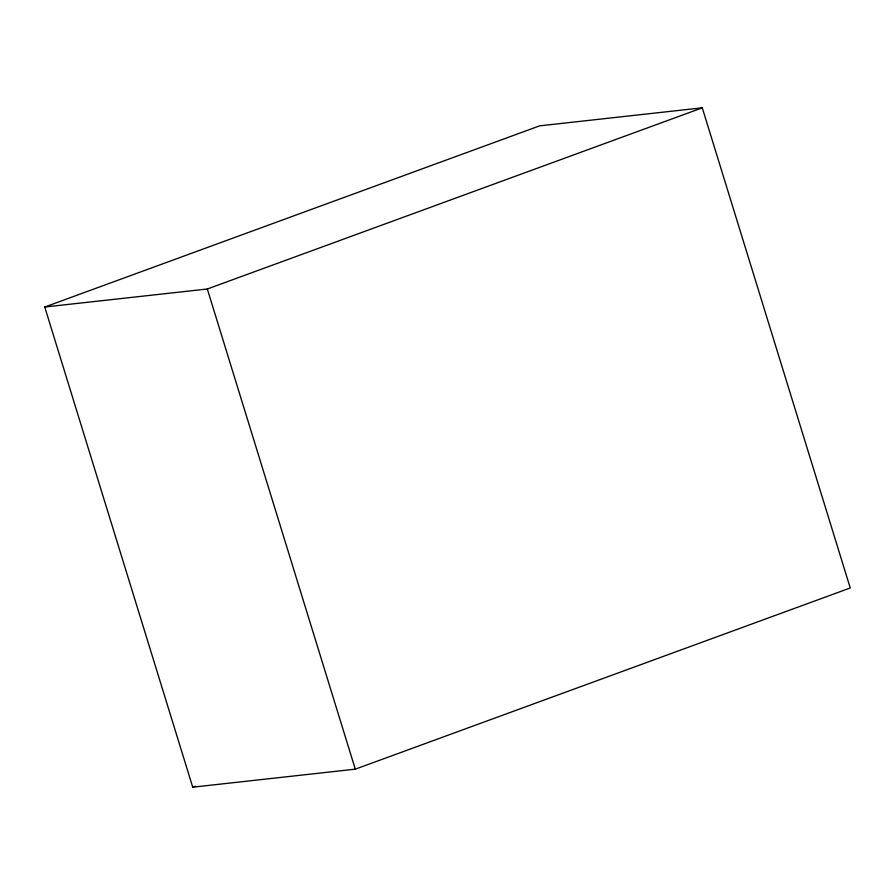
<?xml version="1.0" encoding="UTF-8"?>
<svg xmlns="http://www.w3.org/2000/svg" width="895" height="895" viewBox="0 0 895 895"><rect width="100%" height="100%" fill="white"/><g stroke="black" fill="none" stroke-linecap="round" stroke-linejoin="round"><path stroke-width="1.34" d="M44.75 307.019L539.707 125.837L702.273 107.825L850.25 587.981L355.293 769.163L192.727 787.175L44.75 307.019L207.316 289.007L702.273 107.825M192.727 787.175L195.356 786.213M207.316 289.007L355.293 769.163"/></g></svg>
